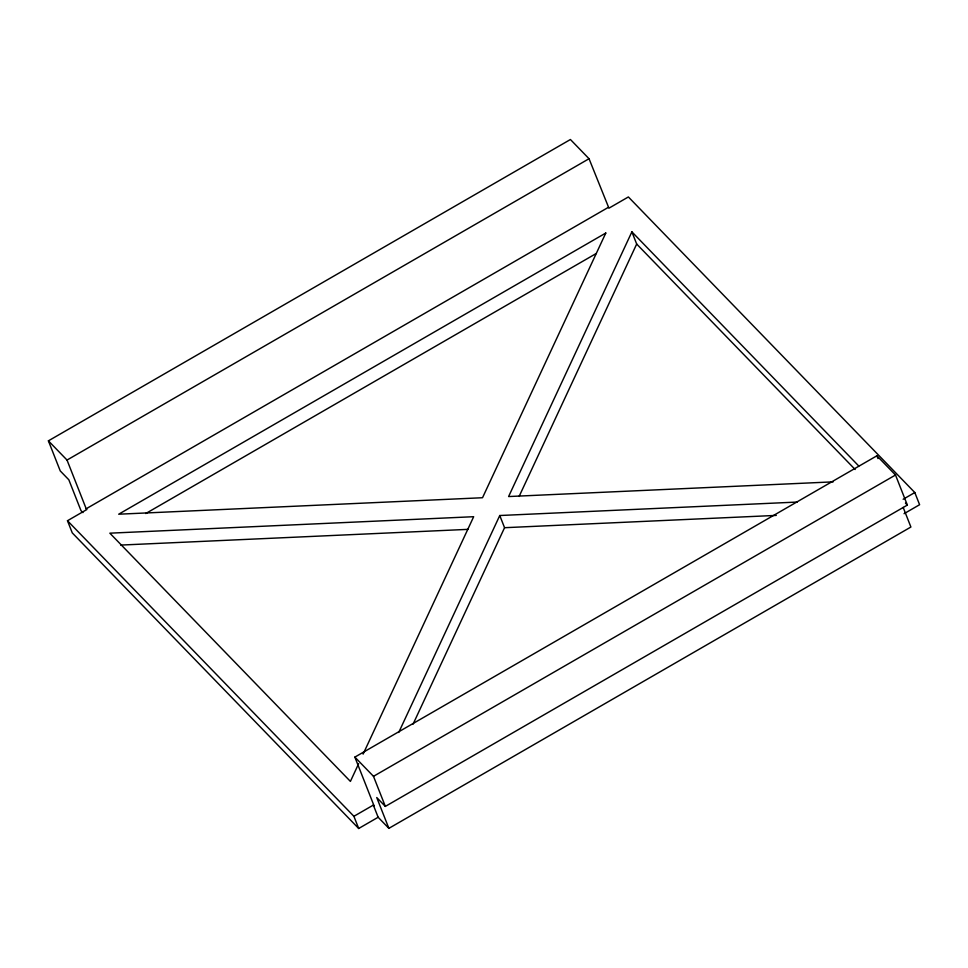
<?xml version="1.0" encoding="UTF-8"?>
<svg xmlns="http://www.w3.org/2000/svg" width="968" height="968" viewBox="0 0 968 968"><rect width="100%" height="100%" fill="white"/><g stroke="black" fill="none" stroke-linecap="round" stroke-linejoin="round"><path stroke-width="1.45" d="M358.656 763.667L350.404 781.406L109.856 533.174L473.679 516.706L363.109 754.12M398.719 732.474L499.766 515.52L797.16 502.065M858.761 465.995L631.886 231.848L508.599 496.548L833.17 481.858M413.046 724.185L504.558 527.705L499.766 515.52M519.114 496.451L636.678 244.033L631.886 231.848M82.933 512.604L80.973 510.596L68.837 479.789L60.246 470.92L48.4 440.839L570.418 139.513L589.04 158.728L608.933 208.18L628.377 196.952L914.808 492.543L919.6 504.715L904.051 513.693M48.4 440.839L67.022 460.054L589.04 158.728M67.022 460.054L86.2 508.757L608.219 207.442M903.18 507.413L910.9 527.028L388.882 828.342L378.137 817.258L358.692 828.487L72.273 532.896L67.482 520.724L86.914 509.495L86.2 508.757M145.757 513.524L596.191 253.519M67.482 520.724L353.901 816.302L373.346 805.086L374.059 805.824L354.869 757.109L876.887 455.795L895.509 475.01L907.355 505.078L385.337 806.404L376.746 797.535L388.882 828.342M354.869 757.109L373.491 776.324L895.509 475.01M903.144 499.27L914.808 492.543M120.697 545.081L467.907 529.363M504.558 527.705L776.288 515.399M905.443 503.106L907.355 505.078M636.678 244.033L855.155 469.504M876.887 455.795L877.988 458.578M373.491 776.324L385.337 806.404M373.346 805.086L378.137 817.258M353.901 816.302L358.692 828.487M605.799 233.034L482.524 497.733L118.701 514.202L605.799 233.034"/></g></svg>
